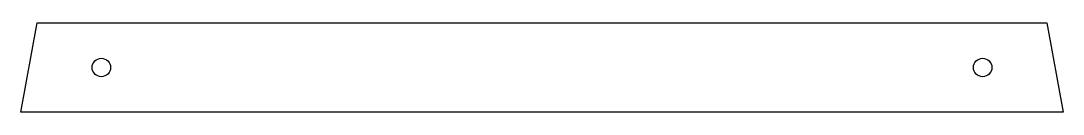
# Model space of a CAD drawing. Header units: millimetres. Extents: x -56 to 56, y 67 to 77.
import ezdxf

# ---------------------------------------------------------------- set-up
doc = ezdxf.new("R2010")
doc.units = ezdxf.units.MM
doc.layers.get('0').update_dxf_attribs({"linetype": 'CONTINUOUS'})

msp = doc.modelspace()

# ---------------------------------------------------------------- linework, layer by layer
msp.add_lwpolyline([(56.31, 67.24), (-56.31, 67.24), (-54.56, 76.94), (54.56, 76.94)], close=True)
for centre in [(-47.61, 72.09), (47.61, 72.09)]:
    msp.add_circle(centre, 1)

doc.saveas('drawing.dxf')
